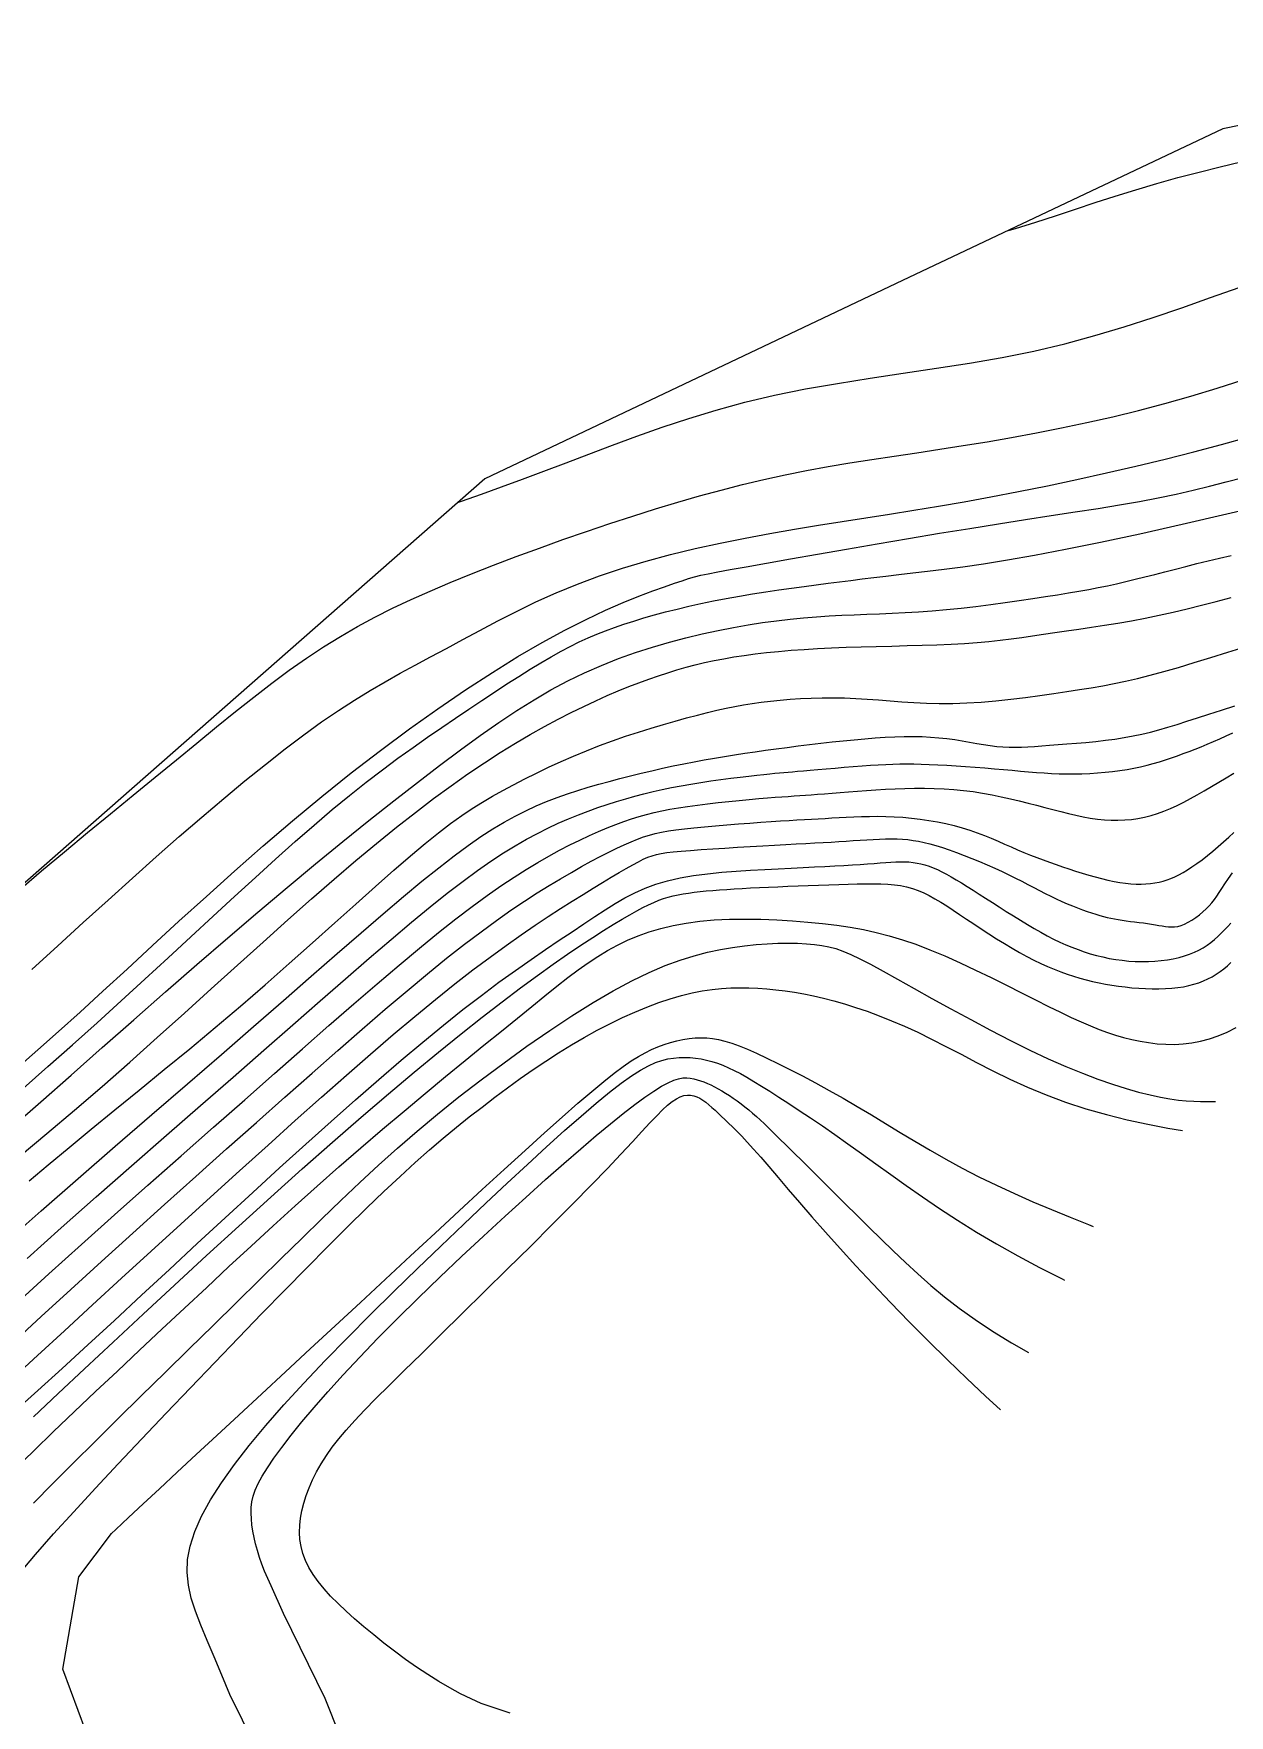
# Model space of a CAD drawing. Header units: metres. Extents: x -2219 to 435, y -3078 to 318.
# Drawn here: x 78.2 to 124, y 214.2 to 278.5 of the extents above; entities that cross this region are included whole.
import ezdxf

# ---------------------------------------------------------------- set-up
doc = ezdxf.new("R2010")
doc.units = ezdxf.units.M
for name, color, linetype in [('TERRAIN_BOUNDARY', 6, 'Continuous'), ('TERRAIN_CONTOUR_1M', 3, 'Continuous'), ('TERRAIN_CONTOUR_5M_SUPPLEMENT', 4, 'Continuous')]:
    doc.layers.add(name, color=color, linetype=linetype)

msp = doc.modelspace()

# ---------------------------------------------------------------- linework, layer by layer
at = {"layer": 'TERRAIN_BOUNDARY'}
msp.add_polyline3d([(157.385, 278.49, 0), (135.797, 277.305, 0), (123.716, 274.848, 0), (111.464, 269.042, 0), (95.483, 261.468, 0), (62.182, 232.227, 0), (60.415, 230.675, 0), (54.031, 231.167, 0), (49.633, 225.636, 0), (46.186, 218.427, 0), (50.361, 212.695, 0), (35.646, 171.339, 0)], dxfattribs=at)
at = {"layer": 'TERRAIN_CONTOUR_1M'}
for points in [[(115.513, 270.961, 1), (115.776, 271.038, 1), (116.553, 271.279, 1), (117.317, 271.527, 1), (118.074, 271.778, 1), (118.832, 272.03, 1), (119.599, 272.279, 1), (120.38, 272.522, 1), (121.182, 272.758, 1), (121.995, 272.983, 1), (122.808, 273.197, 1), (123.612, 273.399, 1), (124.394, 273.586, 1)], [(94.439, 260.552, 2), (94.591, 260.607, 2), (95.349, 260.881, 2), (96.125, 261.161, 2), (96.922, 261.451, 2), (97.741, 261.753, 2), (98.587, 262.069, 2), (99.46, 262.401, 2), (100.363, 262.744, 2), (101.299, 263.091, 2), (102.27, 263.436, 2), (103.28, 263.772, 2), (104.33, 264.093, 2), (105.424, 264.392, 2), (106.563, 264.663, 2), (107.749, 264.902, 2), (108.972, 265.115, 2), (110.221, 265.311, 2), (111.486, 265.5, 2), (112.756, 265.689, 2), (114.02, 265.887, 2), (115.266, 266.105, 2), (116.483, 266.35, 2), (117.665, 266.628, 2), (118.814, 266.939, 2), (119.939, 267.275, 2), (121.046, 267.633, 2), (122.143, 268.008, 2), (123.238, 268.394, 2), (124.336, 268.786, 2)], [(77.663, 245.733, 3), (78.52, 246.465, 3), (79.397, 247.199, 3), (80.282, 247.93, 3), (81.164, 248.652, 3), (82.033, 249.361, 3), (82.877, 250.051, 3), (83.688, 250.717, 3), (84.467, 251.358, 3), (85.217, 251.973, 3), (85.942, 252.56, 3), (86.645, 253.118, 3), (87.33, 253.645, 3), (87.999, 254.141, 3), (88.657, 254.604, 3), (89.308, 255.035, 3), (89.956, 255.435, 3), (90.609, 255.812, 3), (91.273, 256.169, 3), (91.953, 256.511, 3), (92.657, 256.843, 3), (93.39, 257.17, 3), (94.159, 257.497, 3), (94.968, 257.826, 3), (95.811, 258.158, 3), (96.68, 258.488, 3), (97.568, 258.815, 3), (98.466, 259.137, 3), (99.368, 259.449, 3), (100.264, 259.751, 3), (101.148, 260.039, 3), (102.013, 260.311, 3), (102.861, 260.567, 3), (103.695, 260.807, 3), (104.52, 261.031, 3), (105.337, 261.241, 3), (106.152, 261.435, 3), (106.966, 261.614, 3), (107.784, 261.78, 3), (108.609, 261.931, 3), (109.442, 262.072, 3), (110.285, 262.205, 3), (111.14, 262.334, 3), (112.007, 262.463, 3), (112.888, 262.595, 3), (113.785, 262.733, 3), (114.699, 262.881, 3), (115.63, 263.042, 3), (116.578, 263.217, 3), (117.539, 263.407, 3), (118.513, 263.614, 3), (119.498, 263.839, 3), (120.49, 264.082, 3), (121.489, 264.345, 3), (122.492, 264.629, 3), (123.496, 264.933, 3), (124.494, 265.252, 3)], [(78.147, 242.694, 4), (79.145, 243.603, 4), (80.12, 244.491, 4), (81.071, 245.354, 4), (82, 246.191, 4), (82.907, 247, 4), (83.794, 247.779, 4), (84.657, 248.526, 4), (85.496, 249.238, 4), (86.307, 249.911, 4), (87.089, 250.543, 4), (87.84, 251.131, 4), (88.557, 251.672, 4), (89.239, 252.164, 4), (89.884, 252.606, 4), (90.499, 253.003, 4), (91.092, 253.367, 4), (91.671, 253.704, 4), (92.245, 254.025, 4), (92.82, 254.338, 4), (93.406, 254.651, 4), (94.009, 254.975, 4), (94.637, 255.315, 4), (95.293, 255.668, 4), (95.977, 256.029, 4), (96.69, 256.392, 4), (97.435, 256.752, 4), (98.212, 257.103, 4), (99.022, 257.44, 4), (99.866, 257.757, 4), (100.746, 258.05, 4), (101.654, 258.319, 4), (102.584, 258.567, 4), (103.529, 258.794, 4), (104.482, 259.003, 4), (105.437, 259.195, 4), (106.385, 259.372, 4), (107.322, 259.536, 4), (108.241, 259.688, 4), (109.149, 259.833, 4), (110.055, 259.974, 4), (110.966, 260.116, 4), (111.892, 260.263, 4), (112.84, 260.418, 4), (113.819, 260.586, 4), (114.838, 260.77, 4), (115.901, 260.975, 4), (117, 261.197, 4), (118.122, 261.435, 4), (119.256, 261.687, 4), (120.389, 261.949, 4), (121.508, 262.218, 4), (122.602, 262.493, 4), (123.658, 262.771, 4), (124.668, 263.05, 4)], [(77.817, 238.146, 6), (78.766, 238.981, 6), (79.711, 239.82, 6), (80.647, 240.661, 6), (81.571, 241.499, 6), (82.48, 242.328, 6), (83.37, 243.146, 6), (84.239, 243.948, 6), (85.085, 244.73, 6), (85.908, 245.488, 6), (86.706, 246.22, 6), (87.479, 246.922, 6), (88.226, 247.589, 6), (88.947, 248.22, 6), (89.641, 248.81, 6), (90.308, 249.357, 6), (90.948, 249.864, 6), (91.565, 250.335, 6), (92.159, 250.775, 6), (92.734, 251.188, 6), (93.29, 251.578, 6), (93.831, 251.949, 6), (94.357, 252.307, 6), (94.871, 252.653, 6), (95.371, 252.988, 6), (95.857, 253.309, 6), (96.327, 253.616, 6), (96.779, 253.905, 6), (97.214, 254.177, 6), (97.628, 254.429, 6), (98.022, 254.659, 6), (98.395, 254.867, 6), (98.75, 255.054, 6), (99.094, 255.224, 6), (99.43, 255.378, 6), (99.764, 255.521, 6), (100.1, 255.654, 6), (100.445, 255.78, 6), (100.802, 255.902, 6), (101.175, 256.023, 6), (101.566, 256.142, 6), (101.973, 256.258, 6), (102.396, 256.372, 6), (102.833, 256.483, 6), (103.285, 256.591, 6), (103.75, 256.694, 6), (104.229, 256.792, 6), (104.719, 256.886, 6), (105.218, 256.974, 6), (105.721, 257.058, 6), (106.224, 257.137, 6), (106.724, 257.212, 6), (107.216, 257.283, 6), (107.696, 257.349, 6), (108.161, 257.411, 6), (108.609, 257.47, 6), (109.045, 257.526, 6), (109.476, 257.58, 6), (109.912, 257.634, 6), (110.359, 257.688, 6), (110.826, 257.743, 6), (111.319, 257.801, 6), (111.848, 257.862, 6), (112.42, 257.928, 6), (113.053, 258.006, 6), (113.761, 258.1, 6), (114.562, 258.217, 6), (115.472, 258.363, 6), (116.509, 258.545, 6), (117.689, 258.769, 6), (119.029, 259.04, 6), (120.533, 259.363, 6), (122.162, 259.726, 6), (123.864, 260.118, 6), (125.586, 260.525, 6)], [(77.374, 236.647, 7), (78.493, 237.634, 7), (79.654, 238.659, 7), (80.844, 239.71, 7), (82.05, 240.774, 7), (83.262, 241.837, 7), (84.466, 242.886, 7), (85.65, 243.909, 7), (86.804, 244.893, 7), (87.923, 245.835, 7), (89.005, 246.733, 7), (90.046, 247.586, 7), (91.045, 248.391, 7), (91.997, 249.147, 7), (92.901, 249.852, 7), (93.753, 250.504, 7), (94.552, 251.102, 7), (95.305, 251.648, 7), (96.02, 252.147, 7), (96.704, 252.601, 7), (97.365, 253.014, 7), (98.011, 253.39, 7), (98.65, 253.731, 7), (99.291, 254.043, 7), (99.938, 254.327, 7), (100.59, 254.585, 7), (101.243, 254.819, 7), (101.895, 255.029, 7), (102.54, 255.218, 7), (103.176, 255.386, 7), (103.798, 255.535, 7), (104.404, 255.666, 7), (104.989, 255.781, 7), (105.556, 255.879, 7), (106.105, 255.964, 7), (106.639, 256.036, 7), (107.158, 256.095, 7), (107.666, 256.145, 7), (108.164, 256.185, 7), (108.653, 256.217, 7), (109.135, 256.242, 7), (109.614, 256.263, 7), (110.092, 256.282, 7), (110.574, 256.3, 7), (111.062, 256.32, 7), (111.56, 256.344, 7), (112.072, 256.375, 7), (112.599, 256.414, 7), (113.145, 256.463, 7), (113.704, 256.521, 7), (114.268, 256.586, 7), (114.832, 256.656, 7), (115.386, 256.73, 7), (115.926, 256.806, 7), (116.443, 256.882, 7), (116.93, 256.957, 7), (117.384, 257.028, 7), (117.806, 257.097, 7), (118.203, 257.166, 7), (118.58, 257.234, 7), (118.943, 257.304, 7), (119.297, 257.376, 7), (119.648, 257.452, 7), (120.002, 257.533, 7), (120.363, 257.62, 7), (120.733, 257.712, 7), (121.111, 257.808, 7), (121.499, 257.908, 7), (121.895, 258.011, 7), (122.302, 258.115, 7), (122.719, 258.22, 7), (123.146, 258.326, 7), (123.584, 258.431, 7), (124.028, 258.535, 7)], [(77.702, 235.564, 8), (78.733, 236.429, 8), (79.781, 237.317, 8), (80.839, 238.227, 8), (81.896, 239.153, 8), (82.949, 240.089, 8), (83.991, 241.024, 8), (85.017, 241.952, 8), (86.022, 242.862, 8), (87, 243.746, 8), (87.946, 244.595, 8), (88.855, 245.401, 8), (89.722, 246.157, 8), (90.55, 246.862, 8), (91.341, 247.521, 8), (92.098, 248.134, 8), (92.823, 248.704, 8), (93.519, 249.233, 8), (94.19, 249.724, 8), (94.837, 250.18, 8), (95.464, 250.601, 8), (96.07, 250.991, 8), (96.655, 251.351, 8), (97.22, 251.682, 8), (97.763, 251.987, 8), (98.285, 252.267, 8), (98.786, 252.523, 8), (99.265, 252.758, 8), (99.723, 252.973, 8), (100.16, 253.17, 8), (100.58, 253.35, 8), (100.984, 253.515, 8), (101.374, 253.665, 8), (101.752, 253.803, 8), (102.12, 253.93, 8), (102.479, 254.046, 8), (102.832, 254.154, 8), (103.183, 254.255, 8), (103.533, 254.347, 8), (103.887, 254.433, 8), (104.248, 254.511, 8), (104.618, 254.584, 8), (105.002, 254.65, 8), (105.403, 254.711, 8), (105.822, 254.767, 8), (106.261, 254.817, 8), (106.72, 254.863, 8), (107.198, 254.904, 8), (107.695, 254.94, 8), (108.211, 254.971, 8), (108.746, 254.998, 8), (109.3, 255.021, 8), (109.871, 255.039, 8), (110.455, 255.054, 8), (111.044, 255.068, 8), (111.631, 255.082, 8), (112.21, 255.097, 8), (112.774, 255.115, 8), (113.316, 255.138, 8), (113.83, 255.165, 8), (114.311, 255.2, 8), (114.764, 255.241, 8), (115.196, 255.288, 8), (115.614, 255.339, 8), (116.024, 255.395, 8), (116.435, 255.454, 8), (116.852, 255.516, 8), (117.284, 255.58, 8), (117.735, 255.646, 8), (118.204, 255.714, 8), (118.69, 255.786, 8), (119.189, 255.863, 8), (119.7, 255.946, 8), (120.22, 256.036, 8), (120.747, 256.135, 8), (121.279, 256.243, 8), (121.813, 256.362, 8), (122.352, 256.491, 8), (122.899, 256.628, 8), (123.456, 256.774, 8), (124.027, 256.926, 8)], [(78.051, 234.614, 9), (78.781, 235.231, 9), (79.576, 235.891, 9), (80.428, 236.59, 9), (81.327, 237.323, 9), (82.26, 238.084, 9), (83.219, 238.867, 9), (84.191, 239.668, 9), (85.165, 240.48, 9), (86.131, 241.298, 9), (87.078, 242.116, 9), (88, 242.924, 9), (88.889, 243.714, 9), (89.741, 244.475, 9), (90.547, 245.198, 9), (91.302, 245.873, 9), (92.001, 246.49, 9), (92.635, 247.04, 9), (93.203, 247.516, 9), (93.711, 247.925, 9), (94.173, 248.278, 9), (94.598, 248.583, 9), (94.999, 248.852, 9), (95.387, 249.095, 9), (95.772, 249.321, 9), (96.167, 249.54, 9), (96.581, 249.761, 9), (97.012, 249.985, 9), (97.46, 250.208, 9), (97.922, 250.429, 9), (98.396, 250.647, 9), (98.879, 250.859, 9), (99.37, 251.063, 9), (99.866, 251.258, 9), (100.364, 251.443, 9), (100.861, 251.616, 9), (101.354, 251.778, 9), (101.838, 251.93, 9), (102.31, 252.07, 9), (102.765, 252.199, 9), (103.201, 252.318, 9), (103.612, 252.426, 9), (103.998, 252.523, 9), (104.361, 252.61, 9), (104.709, 252.688, 9), (105.046, 252.757, 9), (105.378, 252.819, 9), (105.711, 252.873, 9), (106.051, 252.922, 9), (106.404, 252.964, 9), (106.773, 253.001, 9), (107.159, 253.033, 9), (107.558, 253.058, 9), (107.968, 253.077, 9), (108.387, 253.088, 9), (108.813, 253.09, 9), (109.243, 253.083, 9), (109.675, 253.066, 9), (110.107, 253.04, 9), (110.543, 253.007, 9), (110.983, 252.97, 9), (111.433, 252.935, 9), (111.894, 252.903, 9), (112.37, 252.879, 9), (112.864, 252.866, 9), (113.378, 252.869, 9), (113.915, 252.889, 9), (114.469, 252.925, 9), (115.033, 252.975, 9), (115.599, 253.035, 9), (116.161, 253.103, 9), (116.711, 253.176, 9), (117.242, 253.252, 9), (117.748, 253.327, 9), (118.224, 253.4, 9), (118.676, 253.473, 9), (119.116, 253.549, 9), (119.552, 253.632, 9), (119.994, 253.724, 9), (120.452, 253.829, 9), (120.936, 253.951, 9), (121.456, 254.091, 9), (122.018, 254.253, 9), (122.618, 254.434, 9), (123.248, 254.628, 9), (123.9, 254.833, 9), (124.566, 255.043, 9)], [(77.972, 231.649, 11), (79.28, 232.822, 11), (80.618, 234.007, 11), (81.964, 235.19, 11), (83.299, 236.356, 11), (84.602, 237.492, 11), (85.852, 238.582, 11), (87.033, 239.614, 11), (88.142, 240.586, 11), (89.182, 241.496, 11), (90.153, 242.344, 11), (91.058, 243.128, 11), (91.897, 243.848, 11), (92.674, 244.503, 11), (93.389, 245.091, 11), (94.045, 245.613, 11), (94.647, 246.075, 11), (95.201, 246.481, 11), (95.715, 246.839, 11), (96.195, 247.154, 11), (96.646, 247.432, 11), (97.076, 247.679, 11), (97.49, 247.901, 11), (97.894, 248.104, 11), (98.29, 248.29, 11), (98.678, 248.46, 11), (99.059, 248.615, 11), (99.433, 248.758, 11), (99.801, 248.889, 11), (100.162, 249.009, 11), (100.519, 249.121, 11), (100.871, 249.225, 11), (101.219, 249.322, 11), (101.568, 249.413, 11), (101.917, 249.498, 11), (102.269, 249.577, 11), (102.625, 249.652, 11), (102.989, 249.722, 11), (103.362, 249.787, 11), (103.743, 249.849, 11), (104.129, 249.907, 11), (104.512, 249.961, 11), (104.886, 250.011, 11), (105.243, 250.056, 11), (105.578, 250.096, 11), (105.883, 250.131, 11), (106.152, 250.16, 11), (106.381, 250.184, 11), (106.578, 250.203, 11), (106.753, 250.22, 11), (106.916, 250.234, 11), (107.079, 250.247, 11), (107.251, 250.261, 11), (107.443, 250.277, 11), (107.667, 250.295, 11), (107.928, 250.318, 11), (108.223, 250.344, 11), (108.543, 250.371, 11), (108.879, 250.4, 11), (109.224, 250.43, 11), (109.57, 250.458, 11), (109.909, 250.484, 11), (110.232, 250.507, 11), (110.533, 250.526, 11), (110.817, 250.541, 11), (111.088, 250.552, 11), (111.354, 250.559, 11), (111.62, 250.561, 11), (111.893, 250.559, 11), (112.177, 250.553, 11), (112.48, 250.542, 11), (112.804, 250.527, 11), (113.148, 250.507, 11), (113.506, 250.485, 11), (113.872, 250.459, 11), (114.242, 250.432, 11), (114.61, 250.403, 11), (114.971, 250.373, 11), (115.32, 250.343, 11), (115.654, 250.314, 11), (115.973, 250.286, 11), (116.28, 250.259, 11), (116.579, 250.235, 11), (116.871, 250.215, 11), (117.159, 250.198, 11), (117.447, 250.186, 11), (117.736, 250.18, 11), (118.029, 250.179, 11), (118.324, 250.185, 11), (118.62, 250.197, 11), (118.915, 250.215, 11), (119.207, 250.239, 11), (119.495, 250.269, 11), (119.776, 250.305, 11), (120.049, 250.348, 11), (120.312, 250.396, 11), (120.566, 250.451, 11), (120.813, 250.51, 11), (121.053, 250.574, 11), (121.288, 250.643, 11), (121.519, 250.716, 11), (121.747, 250.792, 11), (121.974, 250.871, 11), (122.2, 250.953, 11), (122.426, 251.038, 11), (122.654, 251.126, 11), (122.883, 251.218, 11), (123.116, 251.313, 11), (123.352, 251.413, 11), (123.592, 251.518, 11), (123.838, 251.628, 11), (124.091, 251.742, 11)], [(77.609, 229.962, 12), (78.807, 231.055, 12), (80.049, 232.176, 12), (81.317, 233.311, 12), (82.594, 234.446, 12), (83.861, 235.567, 12), (85.102, 236.662, 12), (86.297, 237.715, 12), (87.432, 238.716, 12), (88.506, 239.662, 12), (89.519, 240.55, 12), (90.471, 241.382, 12), (91.365, 242.154, 12), (92.201, 242.867, 12), (92.98, 243.518, 12), (93.703, 244.109, 12), (94.372, 244.637, 12), (94.991, 245.108, 12), (95.565, 245.527, 12), (96.099, 245.899, 12), (96.598, 246.231, 12), (97.067, 246.527, 12), (97.511, 246.794, 12), (97.935, 247.035, 12), (98.343, 247.257, 12), (98.736, 247.461, 12), (99.114, 247.648, 12), (99.479, 247.818, 12), (99.829, 247.973, 12), (100.165, 248.113, 12), (100.488, 248.239, 12), (100.798, 248.353, 12), (101.095, 248.454, 12), (101.384, 248.544, 12), (101.671, 248.625, 12), (101.96, 248.698, 12), (102.256, 248.764, 12), (102.564, 248.824, 12), (102.89, 248.879, 12), (103.238, 248.932, 12), (103.611, 248.983, 12), (104.004, 249.032, 12), (104.407, 249.078, 12), (104.813, 249.121, 12), (105.212, 249.161, 12), (105.597, 249.197, 12), (105.96, 249.23, 12), (106.291, 249.258, 12), (106.585, 249.282, 12), (106.848, 249.302, 12), (107.087, 249.319, 12), (107.31, 249.335, 12), (107.527, 249.35, 12), (107.743, 249.365, 12), (107.969, 249.381, 12), (108.211, 249.4, 12), (108.477, 249.421, 12), (108.764, 249.445, 12), (109.071, 249.471, 12), (109.395, 249.497, 12), (109.733, 249.523, 12), (110.083, 249.548, 12), (110.442, 249.571, 12), (110.807, 249.592, 12), (111.176, 249.609, 12), (111.548, 249.622, 12), (111.922, 249.629, 12), (112.297, 249.629, 12), (112.672, 249.622, 12), (113.047, 249.607, 12), (113.42, 249.582, 12), (113.791, 249.546, 12), (114.16, 249.499, 12), (114.524, 249.443, 12), (114.883, 249.377, 12), (115.238, 249.305, 12), (115.586, 249.228, 12), (115.927, 249.146, 12), (116.261, 249.063, 12), (116.586, 248.979, 12), (116.902, 248.895, 12), (117.21, 248.814, 12), (117.509, 248.736, 12), (117.802, 248.664, 12), (118.088, 248.598, 12), (118.368, 248.539, 12), (118.643, 248.49, 12), (118.913, 248.451, 12), (119.179, 248.423, 12), (119.441, 248.408, 12), (119.701, 248.405, 12), (119.958, 248.415, 12), (120.212, 248.438, 12), (120.464, 248.474, 12), (120.715, 248.523, 12), (120.964, 248.586, 12), (121.212, 248.663, 12), (121.461, 248.753, 12), (121.71, 248.856, 12), (121.961, 248.97, 12), (122.215, 249.096, 12), (122.473, 249.231, 12), (122.734, 249.376, 12), (123.001, 249.53, 12), (123.274, 249.691, 12), (123.554, 249.859, 12), (123.841, 250.032, 12), (124.137, 250.209, 12)], [(77.421, 228.42, 13), (78.504, 229.42, 13), (79.641, 230.461, 13), (80.817, 231.53, 13), (82.016, 232.615, 13), (83.223, 233.702, 13), (84.424, 234.779, 13), (85.602, 235.832, 13), (86.742, 236.849, 13), (87.832, 237.818, 13), (88.87, 238.737, 13), (89.856, 239.604, 13), (90.79, 240.419, 13), (91.672, 241.18, 13), (92.504, 241.885, 13), (93.286, 242.534, 13), (94.017, 243.126, 13), (94.699, 243.66, 13), (95.335, 244.141, 13), (95.928, 244.572, 13), (96.482, 244.96, 13), (97.001, 245.308, 13), (97.488, 245.623, 13), (97.946, 245.908, 13), (98.38, 246.17, 13), (98.791, 246.411, 13), (99.181, 246.633, 13), (99.55, 246.836, 13), (99.898, 247.021, 13), (100.225, 247.188, 13), (100.53, 247.338, 13), (100.814, 247.469, 13), (101.077, 247.584, 13), (101.32, 247.682, 13), (101.549, 247.766, 13), (101.775, 247.837, 13), (102.003, 247.897, 13), (102.243, 247.95, 13), (102.503, 247.996, 13), (102.79, 248.037, 13), (103.114, 248.077, 13), (103.479, 248.117, 13), (103.879, 248.156, 13), (104.302, 248.194, 13), (104.74, 248.231, 13), (105.182, 248.266, 13), (105.617, 248.299, 13), (106.036, 248.329, 13), (106.429, 248.356, 13), (106.789, 248.38, 13), (107.117, 248.4, 13), (107.421, 248.418, 13), (107.705, 248.434, 13), (107.975, 248.449, 13), (108.238, 248.463, 13), (108.497, 248.477, 13), (108.76, 248.492, 13), (109.03, 248.507, 13), (109.308, 248.522, 13), (109.595, 248.536, 13), (109.89, 248.547, 13), (110.192, 248.554, 13), (110.501, 248.555, 13), (110.817, 248.551, 13), (111.139, 248.538, 13), (111.468, 248.517, 13), (111.8, 248.486, 13), (112.134, 248.447, 13), (112.467, 248.399, 13), (112.797, 248.342, 13), (113.121, 248.276, 13), (113.437, 248.201, 13), (113.743, 248.118, 13), (114.037, 248.026, 13), (114.319, 247.927, 13), (114.592, 247.823, 13), (114.856, 247.714, 13), (115.113, 247.604, 13), (115.366, 247.493, 13), (115.614, 247.384, 13), (115.86, 247.277, 13), (116.105, 247.174, 13), (116.349, 247.075, 13), (116.594, 246.979, 13), (116.838, 246.887, 13), (117.084, 246.798, 13), (117.33, 246.711, 13), (117.578, 246.626, 13), (117.827, 246.543, 13), (118.079, 246.462, 13), (118.331, 246.383, 13), (118.582, 246.308, 13), (118.831, 246.237, 13), (119.076, 246.172, 13), (119.317, 246.115, 13), (119.55, 246.065, 13), (119.776, 246.025, 13), (119.992, 245.995, 13), (120.198, 245.975, 13), (120.396, 245.965, 13), (120.586, 245.964, 13), (120.768, 245.971, 13), (120.942, 245.986, 13), (121.11, 246.009, 13), (121.271, 246.039, 13), (121.426, 246.076, 13), (121.577, 246.12, 13), (121.727, 246.174, 13), (121.877, 246.237, 13), (122.03, 246.313, 13), (122.189, 246.4, 13), (122.356, 246.502, 13), (122.532, 246.618, 13), (122.72, 246.75, 13), (122.917, 246.896, 13), (123.121, 247.054, 13), (123.328, 247.221, 13), (123.535, 247.396, 13), (123.74, 247.575, 13), (123.939, 247.757, 13), (124.13, 247.94, 13)], [(77.393, 227.032, 14), (78.368, 227.931, 14), (79.399, 228.878, 14), (80.475, 229.867, 14), (81.585, 230.885, 14), (82.715, 231.919, 14), (83.853, 232.958, 14), (84.986, 233.99, 14), (86.102, 235.002, 14), (87.187, 235.982, 14), (88.232, 236.92, 14), (89.234, 237.812, 14), (90.193, 238.658, 14), (91.108, 239.456, 14), (91.98, 240.205, 14), (92.808, 240.904, 14), (93.591, 241.55, 14), (94.331, 242.144, 14), (95.026, 242.683, 14), (95.679, 243.173, 14), (96.292, 243.617, 14), (96.866, 244.02, 14), (97.404, 244.386, 14), (97.909, 244.719, 14), (98.381, 245.023, 14), (98.825, 245.304, 14), (99.24, 245.564, 14), (99.627, 245.804, 14), (99.986, 246.025, 14), (100.318, 246.224, 14), (100.62, 246.404, 14), (100.894, 246.562, 14), (101.14, 246.7, 14), (101.356, 246.816, 14), (101.544, 246.911, 14), (101.714, 246.988, 14), (101.878, 247.049, 14), (102.046, 247.097, 14), (102.23, 247.136, 14), (102.441, 247.167, 14), (102.691, 247.195, 14), (102.991, 247.222, 14), (103.348, 247.25, 14), (103.754, 247.28, 14), (104.197, 247.31, 14), (104.667, 247.341, 14), (105.151, 247.371, 14), (105.637, 247.4, 14), (106.113, 247.428, 14), (106.568, 247.454, 14), (106.993, 247.477, 14), (107.387, 247.499, 14), (107.755, 247.518, 14), (108.099, 247.537, 14), (108.423, 247.554, 14), (108.729, 247.571, 14), (109.021, 247.588, 14), (109.301, 247.606, 14), (109.573, 247.624, 14), (109.837, 247.642, 14), (110.093, 247.659, 14), (110.341, 247.674, 14), (110.581, 247.686, 14), (110.813, 247.693, 14), (111.038, 247.696, 14), (111.254, 247.692, 14), (111.463, 247.681, 14), (111.668, 247.662, 14), (111.871, 247.635, 14), (112.076, 247.599, 14), (112.287, 247.554, 14), (112.506, 247.499, 14), (112.737, 247.433, 14), (112.984, 247.356, 14), (113.248, 247.267, 14), (113.526, 247.169, 14), (113.814, 247.061, 14), (114.109, 246.947, 14), (114.406, 246.827, 14), (114.701, 246.703, 14), (114.989, 246.576, 14), (115.267, 246.448, 14), (115.532, 246.321, 14), (115.784, 246.194, 14), (116.025, 246.07, 14), (116.257, 245.947, 14), (116.481, 245.828, 14), (116.7, 245.713, 14), (116.914, 245.602, 14), (117.127, 245.495, 14), (117.338, 245.395, 14), (117.548, 245.3, 14), (117.755, 245.212, 14), (117.957, 245.129, 14), (118.153, 245.052, 14), (118.342, 244.982, 14), (118.522, 244.918, 14), (118.692, 244.86, 14), (118.852, 244.809, 14), (119.002, 244.764, 14), (119.146, 244.724, 14), (119.286, 244.689, 14), (119.425, 244.657, 14), (119.564, 244.629, 14), (119.707, 244.604, 14), (119.856, 244.58, 14), (120.012, 244.558, 14), (120.174, 244.537, 14), (120.339, 244.516, 14), (120.506, 244.496, 14), (120.671, 244.475, 14), (120.832, 244.454, 14), (120.987, 244.432, 14), (121.133, 244.409, 14), (121.268, 244.385, 14), (121.395, 244.361, 14), (121.516, 244.341, 14), (121.632, 244.327, 14), (121.748, 244.322, 14), (121.865, 244.328, 14), (121.985, 244.347, 14), (122.112, 244.382, 14), (122.247, 244.436, 14), (122.388, 244.505, 14), (122.531, 244.589, 14), (122.675, 244.684, 14), (122.816, 244.788, 14), (122.951, 244.899, 14), (123.078, 245.015, 14), (123.193, 245.133, 14), (123.295, 245.251, 14), (123.388, 245.374, 14), (123.478, 245.503, 14), (123.571, 245.644, 14), (123.673, 245.8, 14), (123.789, 245.975, 14), (123.924, 246.172, 14), (124.085, 246.396, 14)], [(78.213, 225.592, 16), (79.156, 226.479, 16), (80.173, 227.429, 16), (81.265, 228.446, 16), (82.418, 229.518, 16), (83.616, 230.626, 16), (84.84, 231.753, 16), (86.073, 232.881, 16), (87.299, 233.992, 16), (88.498, 235.07, 16), (89.656, 236.095, 16), (90.756, 237.054, 16), (91.797, 237.945, 16), (92.779, 238.771, 16), (93.704, 239.533, 16), (94.573, 240.235, 16), (95.385, 240.877, 16), (96.143, 241.463, 16), (96.847, 241.994, 16), (97.498, 242.472, 16), (98.097, 242.902, 16), (98.647, 243.285, 16), (99.15, 243.625, 16), (99.608, 243.925, 16), (100.023, 244.189, 16), (100.396, 244.419, 16), (100.73, 244.619, 16), (101.027, 244.792, 16), (101.292, 244.941, 16), (101.53, 245.068, 16), (101.746, 245.175, 16), (101.945, 245.265, 16), (102.134, 245.342, 16), (102.316, 245.406, 16), (102.497, 245.461, 16), (102.682, 245.51, 16), (102.872, 245.552, 16), (103.069, 245.59, 16), (103.274, 245.622, 16), (103.488, 245.651, 16), (103.713, 245.677, 16), (103.948, 245.7, 16), (104.197, 245.722, 16), (104.459, 245.742, 16), (104.735, 245.761, 16), (105.025, 245.779, 16), (105.33, 245.797, 16), (105.649, 245.814, 16), (105.983, 245.83, 16), (106.331, 245.847, 16), (106.695, 245.863, 16), (107.073, 245.879, 16), (107.461, 245.895, 16), (107.854, 245.91, 16), (108.248, 245.924, 16), (108.637, 245.937, 16), (109.017, 245.949, 16), (109.382, 245.959, 16), (109.728, 245.968, 16), (110.051, 245.973, 16), (110.352, 245.975, 16), (110.633, 245.971, 16), (110.898, 245.959, 16), (111.148, 245.938, 16), (111.387, 245.906, 16), (111.615, 245.861, 16), (111.837, 245.8, 16), (112.053, 245.724, 16), (112.268, 245.632, 16), (112.483, 245.525, 16), (112.7, 245.405, 16), (112.922, 245.271, 16), (113.152, 245.125, 16), (113.391, 244.967, 16), (113.643, 244.799, 16), (113.908, 244.622, 16), (114.186, 244.438, 16), (114.472, 244.249, 16), (114.764, 244.06, 16), (115.059, 243.873, 16), (115.354, 243.69, 16), (115.647, 243.515, 16), (115.934, 243.35, 16), (116.212, 243.198, 16), (116.483, 243.059, 16), (116.748, 242.931, 16), (117.006, 242.813, 16), (117.26, 242.707, 16), (117.509, 242.609, 16), (117.756, 242.52, 16), (118.001, 242.439, 16), (118.245, 242.365, 16), (118.488, 242.299, 16), (118.732, 242.238, 16), (118.977, 242.184, 16), (119.223, 242.136, 16), (119.471, 242.094, 16), (119.722, 242.058, 16), (119.977, 242.027, 16), (120.235, 242.001, 16), (120.495, 241.981, 16), (120.755, 241.967, 16), (121.013, 241.959, 16), (121.267, 241.959, 16), (121.515, 241.966, 16), (121.755, 241.981, 16), (121.985, 242.005, 16), (122.202, 242.038, 16), (122.409, 242.08, 16), (122.605, 242.131, 16), (122.791, 242.191, 16), (122.968, 242.259, 16), (123.138, 242.336, 16), (123.3, 242.422, 16), (123.455, 242.515, 16), (123.605, 242.617, 16), (123.749, 242.726, 16), (123.887, 242.841, 16), (124.02, 242.962, 16)], [(77.511, 223.592, 17), (78.23, 224.291, 17), (78.987, 225.021, 17), (79.776, 225.775, 17), (80.592, 226.55, 17), (81.427, 227.339, 17), (82.275, 228.137, 17), (83.132, 228.94, 17), (83.99, 229.743, 17), (84.844, 230.54, 17), (85.695, 231.331, 17), (86.542, 232.114, 17), (87.385, 232.888, 17), (88.226, 233.652, 17), (89.065, 234.406, 17), (89.901, 235.147, 17), (90.736, 235.875, 17), (91.568, 236.589, 17), (92.391, 237.284, 17), (93.198, 237.957, 17), (93.982, 238.604, 17), (94.734, 239.219, 17), (95.447, 239.799, 17), (96.113, 240.339, 17), (96.726, 240.835, 17), (97.28, 241.285, 17), (97.781, 241.691, 17), (98.239, 242.056, 17), (98.661, 242.386, 17), (99.057, 242.683, 17), (99.436, 242.951, 17), (99.806, 243.195, 17), (100.176, 243.419, 17), (100.554, 243.625, 17), (100.944, 243.814, 17), (101.349, 243.984, 17), (101.772, 244.136, 17), (102.216, 244.269, 17), (102.683, 244.381, 17), (103.177, 244.473, 17), (103.701, 244.543, 17), (104.256, 244.591, 17), (104.836, 244.618, 17), (105.433, 244.627, 17), (106.039, 244.619, 17), (106.647, 244.596, 17), (107.249, 244.559, 17), (107.837, 244.512, 17), (108.403, 244.455, 17), (108.942, 244.389, 17), (109.459, 244.313, 17), (109.961, 244.222, 17), (110.456, 244.115, 17), (110.95, 243.987, 17), (111.452, 243.837, 17), (111.969, 243.66, 17), (112.508, 243.453, 17), (113.074, 243.216, 17), (113.659, 242.953, 17), (114.254, 242.674, 17), (114.85, 242.384, 17), (115.437, 242.093, 17), (116.004, 241.808, 17), (116.543, 241.536, 17), (117.044, 241.285, 17), (117.5, 241.062, 17), (117.914, 240.864, 17), (118.294, 240.691, 17), (118.646, 240.539, 17), (118.977, 240.407, 17), (119.294, 240.291, 17), (119.605, 240.189, 17), (119.914, 240.1, 17), (120.229, 240.021, 17), (120.549, 239.953, 17), (120.874, 239.898, 17), (121.202, 239.859, 17), (121.533, 239.836, 17), (121.866, 239.833, 17), (122.199, 239.849, 17), (122.531, 239.889, 17), (122.863, 239.952, 17), (123.196, 240.041, 17), (123.532, 240.158, 17), (123.874, 240.303, 17), (124.224, 240.479, 17)], [(78.211, 222.289, 18), (78.956, 223.04, 18), (79.746, 223.826, 18), (80.577, 224.649, 18), (81.446, 225.506, 18), (82.341, 226.388, 18), (83.254, 227.285, 18), (84.173, 228.188, 18), (85.087, 229.085, 18), (85.986, 229.966, 18), (86.859, 230.822, 18), (87.695, 231.642, 18), (88.488, 232.419, 18), (89.244, 233.157, 18), (89.977, 233.863, 18), (90.696, 234.544, 18), (91.414, 235.208, 18), (92.141, 235.86, 18), (92.89, 236.509, 18), (93.672, 237.162, 18), (94.493, 237.821, 18), (95.346, 238.482, 18), (96.217, 239.132, 18), (97.093, 239.763, 18), (97.962, 240.363, 18), (98.811, 240.924, 18), (99.627, 241.434, 18), (100.396, 241.884, 18), (101.11, 242.266, 18), (101.77, 242.584, 18), (102.384, 242.846, 18), (102.957, 243.057, 18), (103.495, 243.225, 18), (104.004, 243.357, 18), (104.49, 243.459, 18), (104.959, 243.538, 18), (105.415, 243.6, 18), (105.858, 243.646, 18), (106.285, 243.678, 18), (106.694, 243.697, 18), (107.082, 243.703, 18), (107.446, 243.698, 18), (107.784, 243.681, 18), (108.094, 243.655, 18), (108.375, 243.618, 18), (108.64, 243.567, 18), (108.904, 243.496, 18), (109.181, 243.398, 18), (109.485, 243.269, 18), (109.832, 243.103, 18), (110.237, 242.894, 18), (110.713, 242.636, 18), (111.271, 242.327, 18), (111.9, 241.975, 18), (112.586, 241.592, 18), (113.313, 241.19, 18), (114.066, 240.779, 18), (114.829, 240.372, 18), (115.588, 239.98, 18), (116.327, 239.614, 18), (117.034, 239.284, 18), (117.705, 238.991, 18), (118.339, 238.732, 18), (118.936, 238.506, 18), (119.494, 238.312, 18), (120.013, 238.147, 18), (120.492, 238.01, 18), (120.929, 237.9, 18), (121.325, 237.813, 18), (121.685, 237.748, 18), (122.013, 237.702, 18), (122.315, 237.672, 18), (122.596, 237.655, 18), (122.862, 237.648, 18), (123.118, 237.648, 18), (123.369, 237.652, 18), (123.425, 237.653, 18)], [(77.678, 219.597, 19), (78.289, 220.316, 19), (78.986, 221.107, 19), (79.755, 221.956, 19), (80.584, 222.855, 19), (81.458, 223.789, 19), (82.365, 224.749, 19), (83.291, 225.722, 19), (84.223, 226.697, 19), (85.149, 227.662, 19), (86.062, 228.612, 19), (86.956, 229.537, 19), (87.826, 230.432, 19), (88.666, 231.288, 19), (89.471, 232.101, 19), (90.235, 232.861, 19), (90.951, 233.563, 19), (91.617, 234.201, 19), (92.238, 234.781, 19), (92.819, 235.309, 19), (93.368, 235.794, 19), (93.891, 236.241, 19), (94.396, 236.66, 19), (94.888, 237.056, 19), (95.374, 237.437, 19), (95.861, 237.808, 19), (96.348, 238.171, 19), (96.836, 238.524, 19), (97.325, 238.866, 19), (97.814, 239.196, 19), (98.304, 239.512, 19), (98.794, 239.814, 19), (99.283, 240.101, 19), (99.773, 240.37, 19), (100.26, 240.622, 19), (100.742, 240.855, 19), (101.217, 241.068, 19), (101.683, 241.261, 19), (102.137, 241.431, 19), (102.577, 241.579, 19), (103.001, 241.703, 19), (103.407, 241.802, 19), (103.797, 241.879, 19), (104.172, 241.935, 19), (104.537, 241.972, 19), (104.893, 241.993, 19), (105.241, 242, 19), (105.586, 241.995, 19), (105.929, 241.979, 19), (106.272, 241.956, 19), (106.617, 241.923, 19), (106.966, 241.882, 19), (107.321, 241.829, 19), (107.683, 241.766, 19), (108.055, 241.69, 19), (108.437, 241.601, 19), (108.832, 241.499, 19), (109.241, 241.382, 19), (109.666, 241.248, 19), (110.106, 241.098, 19), (110.563, 240.928, 19), (111.037, 240.739, 19), (111.529, 240.528, 19), (112.04, 240.295, 19), (112.571, 240.037, 19), (113.122, 239.755, 19), (113.696, 239.455, 19), (114.293, 239.142, 19), (114.915, 238.823, 19), (115.565, 238.505, 19), (116.243, 238.195, 19), (116.952, 237.898, 19), (117.693, 237.621, 19), (118.466, 237.371, 19), (119.257, 237.147, 19), (120.054, 236.949, 19), (120.84, 236.778, 19), (121.603, 236.633, 19), (122.163, 236.541, 19)], [(80.224, 213.561, 21), (79.342, 215.939, 21), (79.955, 219.468, 21), (81.206, 221.128, 21), (81.361, 221.277, 21), (81.854, 221.742, 21), (82.412, 222.264, 21), (83.031, 222.839, 21), (83.709, 223.468, 21), (84.443, 224.147, 21), (85.231, 224.876, 21), (86.068, 225.651, 21), (86.947, 226.466, 21), (87.86, 227.312, 21), (88.799, 228.183, 21), (89.755, 229.069, 21), (90.719, 229.963, 21), (91.684, 230.857, 21), (92.641, 231.744, 21), (93.581, 232.615, 21), (94.498, 233.461, 21), (95.382, 234.276, 21), (96.227, 235.05, 21), (97.023, 235.776, 21), (97.764, 236.445, 21), (98.44, 237.05, 21), (99.045, 237.581, 21), (99.572, 238.033, 21), (100.03, 238.413, 21), (100.428, 238.728, 21), (100.776, 238.988, 21), (101.083, 239.2, 21), (101.36, 239.373, 21), (101.616, 239.515, 21), (101.862, 239.635, 21), (102.105, 239.741, 21), (102.347, 239.832, 21), (102.587, 239.91, 21), (102.825, 239.974, 21), (103.061, 240.024, 21), (103.293, 240.06, 21), (103.522, 240.081, 21), (103.747, 240.088, 21), (103.969, 240.081, 21), (104.191, 240.057, 21), (104.421, 240.016, 21), (104.664, 239.956, 21), (104.924, 239.875, 21), (105.209, 239.771, 21), (105.524, 239.643, 21), (105.873, 239.49, 21), (106.263, 239.309, 21), (106.688, 239.104, 21), (107.144, 238.876, 21), (107.627, 238.626, 21), (108.131, 238.357, 21), (108.652, 238.072, 21), (109.185, 237.772, 21), (109.724, 237.459, 21), (110.266, 237.136, 21), (110.813, 236.804, 21), (111.368, 236.466, 21), (111.935, 236.125, 21), (112.516, 235.782, 21), (113.115, 235.44, 21), (113.735, 235.101, 21), (114.379, 234.768, 21), (115.048, 234.442, 21), (115.738, 234.124, 21), (116.443, 233.814, 21), (117.155, 233.514, 21), (117.869, 233.222, 21), (118.577, 232.939, 21), (118.752, 232.87, 21)], [(87.665, 211.039, 22), (85.721, 214.964, 22), (85.417, 215.712, 22), (85.13, 216.407, 22), (84.863, 217.038, 22), (84.622, 217.615, 22), (84.416, 218.15, 22), (84.254, 218.655, 22), (84.144, 219.144, 22), (84.093, 219.631, 22), (84.112, 220.126, 22), (84.207, 220.645, 22), (84.386, 221.197, 22), (84.648, 221.785, 22), (84.989, 222.408, 22), (85.408, 223.067, 22), (85.901, 223.761, 22), (86.466, 224.489, 22), (87.099, 225.252, 22), (87.798, 226.05, 22), (88.559, 226.881, 22), (89.371, 227.738, 22), (90.224, 228.613, 22), (91.105, 229.497, 22), (92.002, 230.381, 22), (92.904, 231.258, 22), (93.799, 232.119, 22), (94.676, 232.955, 22), (95.524, 233.758, 22), (96.338, 234.523, 22), (97.113, 235.244, 22), (97.845, 235.916, 22), (98.529, 236.533, 22), (99.16, 237.091, 22), (99.736, 237.582, 22), (100.251, 238.004, 22), (100.702, 238.351, 22), (101.096, 238.629, 22), (101.441, 238.848, 22), (101.744, 239.014, 22), (102.013, 239.135, 22), (102.257, 239.219, 22), (102.483, 239.274, 22), (102.699, 239.308, 22), (102.912, 239.328, 22), (103.123, 239.334, 22), (103.333, 239.328, 22), (103.542, 239.309, 22), (103.751, 239.278, 22), (103.959, 239.234, 22), (104.167, 239.179, 22), (104.376, 239.112, 22), (104.586, 239.033, 22), (104.8, 238.941, 22), (105.023, 238.835, 22), (105.257, 238.713, 22), (105.507, 238.575, 22), (105.776, 238.417, 22), (106.067, 238.239, 22), (106.384, 238.041, 22), (106.731, 237.819, 22), (107.106, 237.575, 22), (107.509, 237.309, 22), (107.939, 237.021, 22), (108.393, 236.712, 22), (108.871, 236.381, 22), (109.372, 236.031, 22), (109.895, 235.659, 22), (110.439, 235.269, 22), (111.006, 234.861, 22), (111.599, 234.438, 22), (112.221, 234.004, 22), (112.875, 233.56, 22), (113.564, 233.11, 22), (114.29, 232.656, 22), (115.057, 232.2, 22), (115.864, 231.747, 22), (116.704, 231.299, 22), (117.563, 230.86, 22), (117.649, 230.817, 22)], [(90.519, 211.932, 23), (89.378, 214.813, 23), (87.783, 218.063, 23), (87.311, 219.127, 23), (87.175, 219.409, 23), (87.058, 219.682, 23), (86.956, 219.949, 23), (86.865, 220.212, 23), (86.784, 220.471, 23), (86.714, 220.726, 23), (86.655, 220.976, 23), (86.608, 221.22, 23), (86.573, 221.457, 23), (86.552, 221.687, 23), (86.543, 221.908, 23), (86.549, 222.122, 23), (86.573, 222.335, 23), (86.622, 222.554, 23), (86.7, 222.786, 23), (86.813, 223.04, 23), (86.966, 223.323, 23), (87.163, 223.642, 23), (87.41, 224.005, 23), (87.712, 224.418, 23), (88.07, 224.881, 23), (88.483, 225.391, 23), (88.953, 225.948, 23), (89.478, 226.548, 23), (90.06, 227.191, 23), (90.698, 227.873, 23), (91.394, 228.594, 23), (92.144, 229.35, 23), (92.936, 230.13, 23), (93.758, 230.923, 23), (94.594, 231.717, 23), (95.432, 232.499, 23), (96.255, 233.258, 23), (97.051, 233.982, 23), (97.806, 234.66, 23), (98.507, 235.28, 23), (99.153, 235.843, 23), (99.746, 236.349, 23), (100.286, 236.798, 23), (100.775, 237.192, 23), (101.213, 237.531, 23), (101.602, 237.817, 23), (101.943, 238.049, 23), (102.237, 238.231, 23), (102.489, 238.366, 23), (102.706, 238.46, 23), (102.894, 238.519, 23), (103.059, 238.548, 23), (103.206, 238.553, 23), (103.341, 238.541, 23), (103.471, 238.515, 23), (103.601, 238.482, 23), (103.731, 238.441, 23), (103.863, 238.394, 23), (103.995, 238.34, 23), (104.13, 238.279, 23), (104.267, 238.211, 23), (104.405, 238.136, 23), (104.547, 238.055, 23), (104.691, 237.967, 23), (104.837, 237.872, 23), (104.985, 237.772, 23), (105.134, 237.667, 23), (105.283, 237.556, 23), (105.432, 237.442, 23), (105.579, 237.323, 23), (105.725, 237.201, 23), (105.869, 237.075, 23), (106.017, 236.942, 23), (106.174, 236.795, 23), (106.346, 236.63, 23), (106.539, 236.442, 23), (106.758, 236.226, 23), (107.009, 235.977, 23), (107.298, 235.689, 23), (107.629, 235.36, 23), (107.998, 234.994, 23), (108.398, 234.598, 23), (108.823, 234.177, 23), (109.266, 233.738, 23), (109.723, 233.287, 23), (110.185, 232.832, 23), (110.648, 232.378, 23), (111.107, 231.93, 23), (111.568, 231.487, 23), (112.042, 231.05, 23), (112.536, 230.614, 23), (113.059, 230.18, 23), (113.622, 229.745, 23), (114.232, 229.307, 23), (114.898, 228.866, 23), (115.627, 228.419, 23), (116.273, 228.05, 23)], [(96.451, 214.258, 24), (95.343, 214.627, 24), (94.954, 214.801, 24), (94.552, 214.997, 24), (94.14, 215.217, 24), (93.72, 215.462, 24), (93.295, 215.729, 24), (92.869, 216.014, 24), (92.446, 216.312, 24), (92.029, 216.619, 24), (91.623, 216.931, 24), (91.23, 217.244, 24), (90.856, 217.554, 24), (90.502, 217.857, 24), (90.171, 218.153, 24), (89.865, 218.443, 24), (89.584, 218.728, 24), (89.331, 219.008, 24), (89.106, 219.284, 24), (88.912, 219.556, 24), (88.749, 219.826, 24), (88.619, 220.094, 24), (88.52, 220.362, 24), (88.45, 220.629, 24), (88.409, 220.897, 24), (88.393, 221.166, 24), (88.402, 221.439, 24), (88.433, 221.716, 24), (88.484, 221.997, 24), (88.555, 222.284, 24), (88.645, 222.576, 24), (88.756, 222.873, 24), (88.888, 223.175, 24), (89.042, 223.481, 24), (89.218, 223.792, 24), (89.419, 224.106, 24), (89.643, 224.423, 24), (89.894, 224.746, 24), (90.178, 225.082, 24), (90.504, 225.444, 24), (90.881, 225.841, 24), (91.315, 226.284, 24), (91.817, 226.785, 24), (92.394, 227.354, 24), (93.055, 228.002, 24), (93.802, 228.735, 24), (94.616, 229.534, 24), (95.474, 230.378, 24), (96.35, 231.243, 24), (97.222, 232.106, 24), (98.063, 232.945, 24), (98.849, 233.736, 24), (99.557, 234.457, 24), (100.168, 235.09, 24), (100.687, 235.636, 24), (101.124, 236.104, 24), (101.491, 236.499, 24), (101.798, 236.829, 24), (102.057, 237.102, 24), (102.278, 237.324, 24), (102.471, 237.502, 24), (102.648, 237.643, 24), (102.81, 237.75, 24), (102.959, 237.826, 24), (103.099, 237.873, 24), (103.23, 237.894, 24), (103.354, 237.892, 24), (103.473, 237.868, 24), (103.59, 237.827, 24), (103.705, 237.77, 24), (103.821, 237.699, 24), (103.936, 237.616, 24), (104.052, 237.523, 24), (104.17, 237.42, 24), (104.29, 237.311, 24), (104.412, 237.196, 24), (104.537, 237.078, 24), (104.667, 236.956, 24), (104.805, 236.825, 24), (104.954, 236.681, 24), (105.121, 236.515, 24), (105.308, 236.322, 24), (105.52, 236.096, 24), (105.761, 235.83, 24), (106.036, 235.518, 24), (106.348, 235.156, 24), (106.699, 234.743, 24), (107.09, 234.284, 24), (107.521, 233.779, 24), (107.994, 233.232, 24), (108.51, 232.645, 24), (109.069, 232.02, 24), (109.673, 231.36, 24), (110.321, 230.669, 24), (111.005, 229.954, 24), (111.716, 229.226, 24), (112.445, 228.495, 24), (113.181, 227.769, 24), (113.915, 227.059, 24), (114.638, 226.374, 24), (115.201, 225.853, 24)]]:
    msp.add_polyline3d(points, dxfattribs=at)
at = {"layer": 'TERRAIN_CONTOUR_5M_SUPPLEMENT'}
for points in [[(77.621, 238.945, 5), (78.383, 239.618, 5), (79.173, 240.323, 5), (80, 241.07, 5), (80.872, 241.865, 5), (81.796, 242.715, 5), (82.767, 243.61, 5), (83.781, 244.54, 5), (84.829, 245.493, 5), (85.906, 246.458, 5), (87.005, 247.424, 5), (88.119, 248.379, 5), (89.243, 249.312, 5), (90.369, 250.213, 5), (91.49, 251.077, 5), (92.598, 251.898, 5), (93.686, 252.672, 5), (94.745, 253.394, 5), (95.769, 254.061, 5), (96.749, 254.666, 5), (97.677, 255.207, 5), (98.546, 255.679, 5), (99.354, 256.087, 5), (100.097, 256.435, 5), (100.771, 256.729, 5), (101.375, 256.974, 5), (101.905, 257.175, 5), (102.359, 257.337, 5), (102.732, 257.466, 5), (103.029, 257.566, 5), (103.276, 257.646, 5), (103.504, 257.712, 5), (103.744, 257.772, 5), (104.03, 257.834, 5), (104.393, 257.903, 5), (104.865, 257.989, 5), (105.478, 258.098, 5), (106.253, 258.235, 5), (107.171, 258.398, 5), (108.202, 258.579, 5), (109.318, 258.774, 5), (110.488, 258.976, 5), (111.684, 259.179, 5), (112.875, 259.379, 5), (114.032, 259.568, 5), (115.13, 259.742, 5), (116.168, 259.904, 5), (117.147, 260.054, 5), (118.069, 260.197, 5), (118.938, 260.334, 5), (119.755, 260.468, 5), (120.523, 260.601, 5), (121.244, 260.737, 5), (121.923, 260.878, 5), (122.572, 261.025, 5), (123.205, 261.18, 5), (123.838, 261.343, 5), (124.485, 261.517, 5)], [(77.138, 232.243, 10), (78.512, 233.467, 10), (79.919, 234.703, 10), (81.335, 235.934, 10), (82.737, 237.145, 10), (84.102, 238.322, 10), (85.407, 239.449, 10), (86.633, 240.513, 10), (87.778, 241.511, 10), (88.844, 242.442, 10), (89.834, 243.307, 10), (90.75, 244.103, 10), (91.594, 244.83, 10), (92.368, 245.487, 10), (93.075, 246.073, 10), (93.717, 246.59, 10), (94.302, 247.042, 10), (94.838, 247.436, 10), (95.332, 247.779, 10), (95.791, 248.076, 10), (96.225, 248.336, 10), (96.64, 248.564, 10), (97.045, 248.767, 10), (97.446, 248.951, 10), (97.845, 249.118, 10), (98.242, 249.272, 10), (98.64, 249.412, 10), (99.037, 249.542, 10), (99.436, 249.664, 10), (99.837, 249.779, 10), (100.24, 249.889, 10), (100.646, 249.996, 10), (101.054, 250.101, 10), (101.464, 250.201, 10), (101.873, 250.298, 10), (102.281, 250.391, 10), (102.687, 250.48, 10), (103.088, 250.564, 10), (103.485, 250.642, 10), (103.876, 250.716, 10), (104.264, 250.784, 10), (104.649, 250.849, 10), (105.035, 250.91, 10), (105.423, 250.969, 10), (105.816, 251.026, 10), (106.216, 251.081, 10), (106.624, 251.136, 10), (107.043, 251.191, 10), (107.469, 251.246, 10), (107.901, 251.299, 10), (108.334, 251.35, 10), (108.766, 251.399, 10), (109.193, 251.444, 10), (109.612, 251.485, 10), (110.021, 251.521, 10), (110.416, 251.552, 10), (110.798, 251.577, 10), (111.167, 251.595, 10), (111.525, 251.605, 10), (111.871, 251.608, 10), (112.206, 251.603, 10), (112.532, 251.588, 10), (112.848, 251.563, 10), (113.155, 251.529, 10), (113.454, 251.488, 10), (113.744, 251.441, 10), (114.025, 251.392, 10), (114.298, 251.344, 10), (114.561, 251.299, 10), (114.817, 251.259, 10), (115.063, 251.228, 10), (115.301, 251.208, 10), (115.535, 251.197, 10), (115.768, 251.196, 10), (116.006, 251.201, 10), (116.252, 251.213, 10), (116.512, 251.229, 10), (116.788, 251.25, 10), (117.086, 251.272, 10), (117.408, 251.296, 10), (117.75, 251.323, 10), (118.108, 251.352, 10), (118.476, 251.384, 10), (118.848, 251.421, 10), (119.22, 251.463, 10), (119.586, 251.511, 10), (119.941, 251.566, 10), (120.282, 251.629, 10), (120.612, 251.7, 10), (120.939, 251.779, 10), (121.268, 251.867, 10), (121.607, 251.964, 10), (121.961, 252.072, 10), (122.337, 252.189, 10), (122.741, 252.318, 10), (123.179, 252.458, 10), (123.656, 252.612, 10), (124.177, 252.784, 10)], [(77.492, 225.788, 15), (78.382, 226.594, 15), (79.315, 227.441, 15), (80.294, 228.337, 15), (81.31, 229.273, 15), (82.353, 230.239, 15), (83.414, 231.223, 15), (84.482, 232.215, 15), (85.548, 233.201, 15), (86.601, 234.172, 15), (87.632, 235.115, 15), (88.632, 236.021, 15), (89.598, 236.888, 15), (90.53, 237.712, 15), (91.426, 238.494, 15), (92.287, 239.231, 15), (93.111, 239.922, 15), (93.897, 240.566, 15), (94.645, 241.161, 15), (95.353, 241.707, 15), (96.023, 242.206, 15), (96.655, 242.663, 15), (97.249, 243.08, 15), (97.808, 243.463, 15), (98.33, 243.814, 15), (98.817, 244.138, 15), (99.269, 244.438, 15), (99.69, 244.717, 15), (100.086, 244.976, 15), (100.466, 245.215, 15), (100.841, 245.432, 15), (101.219, 245.629, 15), (101.61, 245.804, 15), (102.022, 245.957, 15), (102.466, 246.088, 15), (102.947, 246.197, 15), (103.459, 246.286, 15), (103.995, 246.358, 15), (104.544, 246.416, 15), (105.099, 246.461, 15), (105.65, 246.497, 15), (106.189, 246.527, 15), (106.707, 246.552, 15), (107.196, 246.575, 15), (107.657, 246.597, 15), (108.089, 246.618, 15), (108.493, 246.638, 15), (108.87, 246.658, 15), (109.22, 246.678, 15), (109.545, 246.697, 15), (109.844, 246.717, 15), (110.118, 246.737, 15), (110.37, 246.756, 15), (110.602, 246.775, 15), (110.817, 246.791, 15), (111.016, 246.804, 15), (111.201, 246.813, 15), (111.377, 246.817, 15), (111.543, 246.816, 15), (111.704, 246.808, 15), (111.86, 246.792, 15), (112.013, 246.769, 15), (112.165, 246.737, 15), (112.317, 246.696, 15), (112.472, 246.647, 15), (112.629, 246.587, 15), (112.792, 246.517, 15), (112.961, 246.436, 15), (113.138, 246.344, 15), (113.323, 246.242, 15), (113.516, 246.129, 15), (113.719, 246.007, 15), (113.933, 245.875, 15), (114.156, 245.734, 15), (114.392, 245.583, 15), (114.639, 245.424, 15), (114.896, 245.258, 15), (115.16, 245.088, 15), (115.428, 244.916, 15), (115.698, 244.745, 15), (115.968, 244.578, 15), (116.235, 244.416, 15), (116.496, 244.262, 15), (116.749, 244.119, 15), (116.995, 243.985, 15), (117.236, 243.862, 15), (117.473, 243.747, 15), (117.707, 243.642, 15), (117.939, 243.545, 15), (118.172, 243.456, 15), (118.406, 243.375, 15), (118.643, 243.3, 15), (118.883, 243.234, 15), (119.125, 243.175, 15), (119.368, 243.123, 15), (119.614, 243.081, 15), (119.862, 243.047, 15), (120.111, 243.021, 15), (120.361, 243.005, 15), (120.612, 242.999, 15), (120.862, 243.001, 15), (121.109, 243.013, 15), (121.352, 243.035, 15), (121.589, 243.066, 15), (121.818, 243.106, 15), (122.037, 243.155, 15), (122.244, 243.213, 15), (122.439, 243.28, 15), (122.622, 243.355, 15), (122.793, 243.439, 15), (122.955, 243.53, 15), (123.108, 243.629, 15), (123.253, 243.734, 15), (123.392, 243.845, 15), (123.525, 243.962, 15), (123.654, 244.084, 15), (123.779, 244.21, 15), (123.898, 244.34, 15), (124.014, 244.473, 15)]]:
    msp.add_polyline3d(points, dxfattribs=at)

doc.saveas('drawing.dxf')
